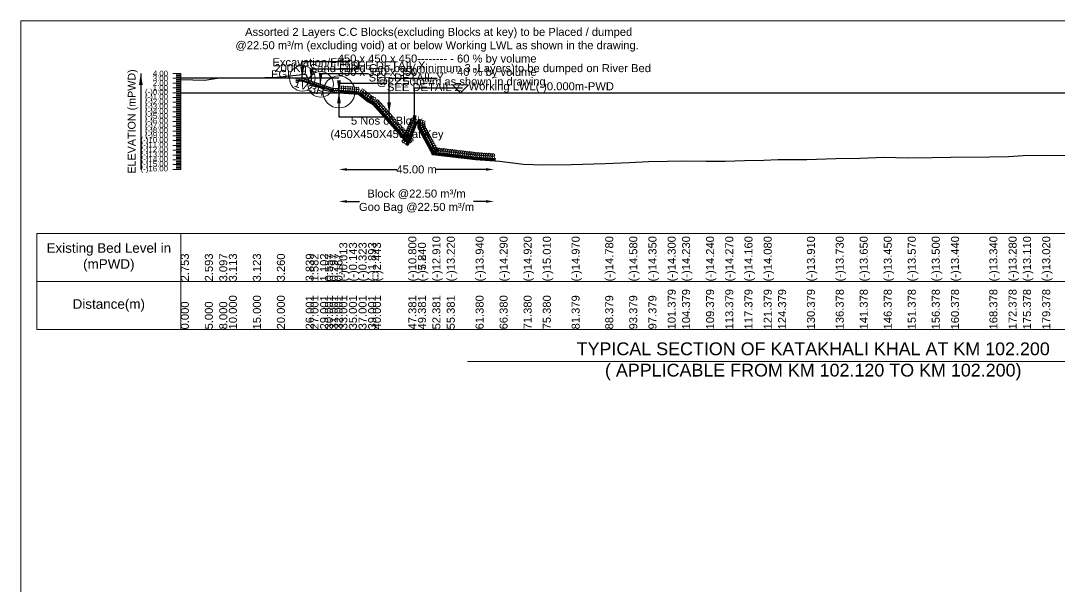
# Model space of a CAD drawing. Header units: inches. Extents: x 89000 to 845000, y -7071 to 31.
# Drawn here: x 550000 to 556488, y -3536 to 0 of the extents above; entities that cross this region are included whole.
import ezdxf

# ---------------------------------------------------------------- set-up
doc = ezdxf.new("R2010")
doc.units = ezdxf.units.IN
doc.header["$LTSCALE"] = 7
doc.header["$MEASUREMENT"] = 0
for name, color, linetype, lineweight in [('Cross section Data Border', 7, 'Continuous', 9), ('Cross Section Labels', 7, 'Continuous', 9), ('Existing_Bed_Level for Xsection', 7, 'Continuous', 25), ('Long Section Labels', 7, 'Continuous', 9)]:
    doc.layers.add(name, color=color, linetype=linetype, lineweight=lineweight)
doc.styles.get("Standard").update_dxf_attribs({"font": 'arial.ttf'})
doc.dimstyles.new('Appron Lebeling Style', dxfattribs={"dimtxt": 50, "dimasz": 50, "dimexe": 0.18, "dimexo": 0.0625, "dimgap": 0.09, "dimtad": 0, "dimtih": 1, "dimtoh": 1, "dimdec": 4, "dimzin": 0, "dimdsep": 46, "dimtxsty": 'Standard', "dimcen": 0.09, "dimse1": 1, "dimse2": 1, "dimadec": 0, "dimazin": 0, "dimtfac": 1, "dimtdec": 4, "dimtofl": 0, "dimtmove": 0, "dimatfit": 3, "dimfxl": 1, "dimtolj": 1, "dimtzin": 0, "dimarcsym": 0})
doc.dimstyles.get("Standard").update_dxf_attribs({"dimtxt": 0.18, "dimasz": 0.18, "dimexe": 0.18, "dimexo": 0.0625, "dimgap": 0.09, "dimtad": 0, "dimtih": 1, "dimtoh": 1, "dimdec": 4, "dimzin": 0, "dimdsep": 46, "dimtxsty": 'Standard', "dimcen": 0.09, "dimadec": 0, "dimazin": 0, "dimtfac": 1, "dimtdec": 4, "dimtofl": 0, "dimtmove": 0, "dimatfit": 3, "dimfxl": 1, "dimtolj": 1, "dimtzin": 0, "dimarcsym": 0})

# ---------------------------------------------------------------- blocks, each defined once
blk = doc.blocks.new('*D321')
at = {"layer": 'Cross Section Labels', "color": 0, "lineweight": -2, "transparency": 16777216}
for p, q in [((552037.9, -929.7), (552348.8, -929.7)), ((552906.9, -929.7), (552596, -929.7))]:
    blk.add_line(p, q, dxfattribs=at)
at = {"layer": 'Cross Section Labels', "color": 0, "transparency": 16777216}
for points in [[(552037.9, -921.4), (552037.9, -938), (551987.9, -929.7)], [(552906.9, -921.4), (552906.9, -938), (552956.9, -929.7)]]:
    blk.add_solid(points, dxfattribs=at)
at = {"layer": 'Defpoints', "color": 0, "transparency": 16777216}
for p in [(551987.9, -449.7), (552956.9, -876), (552956.9, -929.7)]:
    blk.add_point(p, dxfattribs=at)
at = {"layer": 'Cross Section Labels', "color": 0, "transparency": 16777216, "insert": (552472.4, -929.7), "char_height": 50, "attachment_point": 5}
blk.add_mtext('\\A1;45.00 m', dxfattribs=at)
blk = doc.blocks.new('*D322')
at = {"layer": 'Cross Section Labels', "color": 0, "lineweight": -2, "transparency": 16777216}
for p, q in [((552037.9, -1129.7), (552116.8, -1129.7)), ((552906.9, -1129.7), (552828, -1129.7))]:
    blk.add_line(p, q, dxfattribs=at)
at = {"layer": 'Cross Section Labels', "color": 0, "transparency": 16777216}
for points in [[(552037.9, -1121.4), (552037.9, -1138), (551987.9, -1129.7)], [(552906.9, -1121.4), (552906.9, -1138), (552956.9, -1129.7)]]:
    blk.add_solid(points, dxfattribs=at)
at = {"layer": 'Defpoints', "color": 0, "transparency": 16777216}
for p in [(551987.9, -449.7), (552956.9, -876), (552956.9, -1129.7)]:
    blk.add_point(p, dxfattribs=at)
at = {"layer": 'Cross Section Labels', "color": 0, "transparency": 16777216, "insert": (552472.4, -1129.7), "char_height": 50, "attachment_point": 5}
blk.add_mtext('\\A1;Block @22.50 m³/m ^JGoo Bag @22.50 m³/m ', dxfattribs=at)

msp = doc.modelspace()

# ---------------------------------------------------------------- linework, layer by layer
at = {"layer": 'Cross section Data Border'}
msp.add_lwpolyline([(550100, -1329.7), (559001.46057, -1329.7), (559001.46057, -1929.7), (550100, -1929.7)], close=True, dxfattribs=at)
for points in [[(551000, -1329.7), (551000, -1929.7)], [(550100, -1629.7), (559001.46057, -1629.7)]]:
    msp.add_lwpolyline(points, dxfattribs=at)
at = {"layer": 'Cross Section Labels'}
for points in [[(550000, 0), (560000, 0), (560000, -7071), (550000, -7071)], [(552747.85429, -449.7), (552797.85429, -399.7), (552697.85429, -399.7)]]:
    msp.add_lwpolyline(points, close=True, dxfattribs=at)
msp.add_lwpolyline([(552790.73029, -2129.7), (554950.73029, -2129.7), (557110.73029, -2129.7)], dxfattribs=at)
for centre, radius in [((551758.35429, -359.7), 80), ((551873.10429, -397.95), 80), ((551987.85429, -445.2), 100)]:
    msp.add_circle(centre, radius, dxfattribs=at)
at = {"layer": 'Existing_Bed_Level for Xsection'}
for points in [[(551000, -367.11), (551150.00327, -371.91), (551240.00507, -356.79), (551300.00634, -356.31), (551450.0096, -356.01), (551600.01267, -351.9), (551780.01648, -334.53), (551810.01721, -402.24), (551870.01848, -416.64), (551900.01901, -432.99), (551930.01974, -440.79), (551960.02028, -444.69), (551990.02101, -450.09), (552050.02228, -453.99), (552110.02355, -459.39), (552170.02481, -506.49), (552200.02535, -522.99), (552421.43407, -773.7), (552481.42904, -624.9), (552481.42904, -666.9), (552571.42222, -837), (552661.41614, -846.3), (552841.40577, -867.9), (552991.39855, -878.4), (553141.39235, -897.3), (553261.38798, -900), (553441.38223, -898.8), (553651.37651, -893.1), (553801.37295, -887.1), (553921.37036, -880.2), (554041.36798, -878.7), (554131.36632, -876.6), (554281.36374, -876.9), (554401.36185, -877.8), (554521.36008, -874.5), (554641.35843, -872.1), (554731.35726, -867.9), (554911.35509, -867), (555091.3531, -861.6), (555241.35158, -859.2), (555391.35016, -853.2), (555541.34883, -856.8), (555691.34759, -854.7), (555811.34665, -852.9), (556051.34491, -849.9), (556171.3441, -848.1), (556261.34352, -843), (556381.34277, -840.3), (556531.52509, -842.4)], [(551987.85429, -359.7), (551000, -359.7)], [(551954.10429, -424.95), (551759.73984, -360.16185), (551758.35429, -359.7), (551756.89379, -359.7), (551729.89379, -359.7)], [(551729.89379, -368.7), (551756.89379, -368.7), (551954.10429, -434.43683)], [(551729.89379, -371.7), (551756.40696, -371.7), (551949.90696, -436.2)], [(551729.89379, -374.7), (551755.92013, -374.7), (551947.35429, -438.51139)], [(551000, -449.7), (558901.46057, -449.7)]]:
    msp.add_lwpolyline(points, dxfattribs=at)
at = {"layer": 'Long Section Labels'}
for points in [[(551000, -329.7), (550950, -329.7)], [(551000, -359.7), (550950, -359.7)], [(551000, -337.2), (550970, -337.2)], [(551000, -344.7), (550970, -344.7)], [(551000, -352.2), (550970, -352.2)], [(551000, -367.2), (550970, -367.2)], [(551000, -374.7), (550970, -374.7)], [(551000, -382.2), (550970, -382.2)], [(551000, -929.7), (551000, -899.7), (551000, -869.7), (551000, -839.7), (551000, -809.7), (551000, -779.7), (551000, -749.7), (551000, -719.7), (551000, -689.7), (551000, -659.7), (551000, -629.7), (551000, -599.7), (551000, -569.7), (551000, -539.7), (551000, -509.7), (551000, -479.7), (551000, -449.7), (551000, -419.7), (551000, -389.7), (551000, -359.7), (551000, -329.7)], [(551000, -389.7), (550950, -389.7)], [(551000, -419.7), (550950, -419.7)], [(551000, -449.7), (550950, -449.7)], [(551000, -397.2), (550970, -397.2)], [(551000, -404.7), (550970, -404.7)], [(551000, -412.2), (550970, -412.2)], [(551000, -427.2), (550970, -427.2)], [(551000, -434.7), (550970, -434.7)], [(551000, -442.2), (550970, -442.2)], [(551000, -479.7), (550950, -479.7)], [(551000, -509.7), (550950, -509.7)], [(551000, -457.2), (550970, -457.2)], [(551000, -464.7), (550970, -464.7)], [(551000, -472.2), (550970, -472.2)], [(551000, -487.2), (550970, -487.2)], [(551000, -494.7), (550970, -494.7)], [(551000, -502.2), (550970, -502.2)], [(551000, -517.2), (550970, -517.2)], [(551000, -539.7), (550950, -539.7)], [(551000, -569.7), (550950, -569.7)], [(551000, -524.7), (550970, -524.7)], [(551000, -532.2), (550970, -532.2)], [(551000, -547.2), (550970, -547.2)], [(551000, -554.7), (550970, -554.7)], [(551000, -562.2), (550970, -562.2)], [(551000, -577.2), (550970, -577.2)], [(551000, -599.7), (550950, -599.7)], [(551000, -629.7), (550950, -629.7)], [(551000, -584.7), (550970, -584.7)], [(551000, -592.2), (550970, -592.2)], [(551000, -607.2), (550970, -607.2)], [(551000, -614.7), (550970, -614.7)], [(551000, -622.2), (550970, -622.2)], [(551000, -637.2), (550970, -637.2)], [(551000, -644.7), (550970, -644.7)], [(551000, -659.7), (550950, -659.7)], [(551000, -689.7), (550950, -689.7)], [(551000, -652.2), (550970, -652.2)], [(551000, -667.2), (550970, -667.2)], [(551000, -674.7), (550970, -674.7)], [(551000, -682.2), (550970, -682.2)], [(551000, -697.2), (550970, -697.2)], [(551000, -704.7), (550970, -704.7)], [(551000, -712.2), (550970, -712.2)], [(551000, -719.7), (550950, -719.7)], [(551000, -749.7), (550950, -749.7)], [(551000, -727.2), (550970, -727.2)], [(551000, -734.7), (550970, -734.7)], [(551000, -742.2), (550970, -742.2)], [(551000, -757.2), (550970, -757.2)], [(551000, -764.7), (550970, -764.7)], [(551000, -772.2), (550970, -772.2)], [(551000, -779.7), (550950, -779.7)], [(551000, -809.7), (550950, -809.7)], [(551000, -839.7), (550950, -839.7)], [(551000, -787.2), (550970, -787.2)], [(551000, -794.7), (550970, -794.7)], [(551000, -802.2), (550970, -802.2)], [(551000, -817.2), (550970, -817.2)], [(551000, -824.7), (550970, -824.7)], [(551000, -832.2), (550970, -832.2)], [(551000, -869.7), (550950, -869.7)], [(551000, -899.7), (550950, -899.7)], [(551000, -847.2), (550970, -847.2)], [(551000, -854.7), (550970, -854.7)], [(551000, -862.2), (550970, -862.2)], [(551000, -877.2), (550970, -877.2)], [(551000, -884.7), (550970, -884.7)], [(551000, -892.2), (550970, -892.2)], [(551000, -907.2), (550970, -907.2)], [(551000, -929.7), (550950, -929.7)], [(551000, -914.7), (550970, -914.7)], [(551000, -922.2), (550970, -922.2)]]:
    msp.add_lwpolyline(points, dxfattribs=at)
for points in [[(551729.89379, -359.7), (551720.89379, -359.7), (551720.89379, -373.2), (551729.89379, -373.2)], [(551729.89379, -373.2), (551720.89379, -373.2), (551720.89379, -386.7), (551729.89379, -386.7)], [(551743.39379, -359.7), (551729.89379, -359.7), (551729.89379, -368.7), (551743.39379, -368.7)], [(551756.89379, -359.7), (551743.39379, -359.7), (551743.39379, -368.7), (551756.89379, -368.7)], [(551772.54707, -364.43093), (551759.73984, -360.16185), (551756.89379, -368.7), (551769.70102, -372.96907)], [(551785.35429, -368.7), (551772.54707, -364.43093), (551769.70102, -372.96907), (551782.50824, -377.23815)], [(551798.16152, -372.96907), (551785.35429, -368.7), (551782.50824, -377.23815), (551795.31547, -381.50722)], [(551810.96874, -377.23815), (551798.16152, -372.96907), (551795.31547, -381.50722), (551808.12269, -385.7763)], [(551823.77597, -381.50722), (551810.96874, -377.23815), (551808.12269, -385.7763), (551820.92992, -390.04537)], [(551836.58319, -385.7763), (551823.77597, -381.50722), (551820.92992, -390.04537), (551833.73714, -394.31445)], [(551849.39041, -390.04537), (551836.58319, -385.7763), (551833.73714, -394.31445), (551846.54436, -398.58352)], [(551862.19764, -394.31445), (551849.39041, -390.04537), (551846.54436, -398.58352), (551859.35159, -402.8526)], [(551875.00486, -398.58352), (551862.19764, -394.31445), (551859.35159, -402.8526), (551872.15881, -407.12167)], [(551887.81209, -402.8526), (551875.00486, -398.58352), (551872.15881, -407.12167), (551884.96604, -411.39075)], [(551900.61931, -407.12167), (551887.81209, -402.8526), (551884.96604, -411.39075), (551897.77326, -415.65982)], [(551913.42654, -411.39075), (551900.61931, -407.12167), (551897.77326, -415.65982), (551910.58049, -419.9289)], [(551926.23376, -415.65982), (551913.42654, -411.39075), (551910.58049, -419.9289), (551923.38771, -424.19797)], [(551939.04099, -419.9289), (551926.23376, -415.65982), (551923.38771, -424.19797), (551936.19494, -428.46705)], [(551951.84821, -424.19797), (551939.04099, -419.9289), (551936.19494, -428.46705), (551949.00216, -432.73612)], [(551960.85429, -436.2), (551947.35429, -436.2), (551947.35429, -449.7), (551960.85429, -449.7)], [(551967.60429, -422.7), (551954.10429, -422.7), (551954.10429, -436.2), (551967.60429, -436.2)], [(551974.35429, -436.2), (551960.85429, -436.2), (551960.85429, -449.7), (551974.35429, -449.7)], [(551981.10429, -422.7), (551967.60429, -422.7), (551967.60429, -436.2), (551981.10429, -436.2)], [(551987.85429, -436.2), (551974.35429, -436.2), (551974.35429, -449.7), (551987.85429, -449.7)], [(552003.1637, -422.08348), (551989.69213, -421.20785), (551988.81649, -434.67942), (552002.28807, -435.55506)], [(552002.16327, -406.96878), (551988.92463, -409.61234), (551991.56819, -422.85098), (552004.80683, -420.20742)], [(552016.63527, -422.95912), (552003.1637, -422.08348), (552002.28807, -435.55506), (552015.75964, -436.43069)], [(552015.63484, -407.84441), (552002.3962, -410.48797), (552005.03976, -423.72661), (552018.2784, -421.08306)], [(552030.10684, -423.83475), (552016.63527, -422.95912), (552015.75964, -436.43069), (552029.23121, -437.30632)], [(552029.10642, -408.72005), (552015.86778, -411.36361), (552018.51133, -424.60225), (552031.74997, -421.95869)], [(552043.57842, -424.71038), (552030.10684, -423.83475), (552029.23121, -437.30632), (552042.70278, -438.18196)], [(552042.57799, -409.59568), (552029.33935, -412.23924), (552031.98291, -425.47788), (552045.22155, -422.83432)], [(552057.04999, -425.58602), (552043.57842, -424.71038), (552042.70278, -438.18196), (552056.17436, -439.05759)], [(552056.04956, -410.47132), (552042.81092, -413.11487), (552045.45448, -426.35351), (552058.69312, -423.70996)], [(552071.19921, -426.97948), (552057.75356, -425.7694), (552056.54347, -439.21506), (552069.98913, -440.42514)], [(552070.57464, -411.84459), (552057.2744, -414.1584), (552059.58821, -427.45864), (552072.88845, -425.14483)], [(552084.64487, -428.18957), (552071.19921, -426.97948), (552069.98913, -440.42514), (552083.43479, -441.63522)], [(552084.0203, -413.05467), (552070.72006, -415.36848), (552073.03387, -428.66872), (552086.33411, -426.35491)], [(552098.09053, -429.39965), (552084.64487, -428.18957), (552083.43479, -441.63522), (552096.88044, -442.84531)], [(552097.46595, -414.26476), (552084.16572, -416.57857), (552086.47953, -429.8788), (552099.77976, -427.56499)], [(552111.53619, -430.60973), (552098.09053, -429.39965), (552096.88044, -442.84531), (552110.3261, -444.05539)], [(552110.91161, -415.47484), (552097.61138, -417.78865), (552099.92519, -431.08889), (552113.22542, -428.77508)], [(552137.58146, -444.40912), (552126.9624, -436.07333), (552118.62661, -446.6924), (552129.24567, -455.02819)], [(552145.29813, -431.37424), (552132.88237, -426.07339), (552127.58152, -438.48915), (552139.99728, -443.79)], [(552148.20053, -452.74491), (552137.58146, -444.40912), (552129.24567, -455.02819), (552139.86474, -463.36398)], [(552155.9172, -439.71003), (552143.50144, -434.40918), (552138.20059, -446.82494), (552150.61635, -452.12579)], [(552158.8196, -461.08071), (552148.20053, -452.74491), (552139.86474, -463.36398), (552150.48381, -471.69977)], [(552166.53626, -448.04582), (552154.12051, -442.74497), (552148.81966, -455.16073), (552161.23541, -460.46158)], [(552177.15533, -456.38161), (552164.73957, -451.08076), (552159.43872, -463.49652), (552171.85448, -468.79737)], [(552169.43866, -469.4165), (552158.8196, -461.08071), (552150.48381, -471.69977), (552161.10287, -480.03556)], [(552180.05773, -477.75229), (552169.43866, -469.4165), (552161.10287, -480.03556), (552171.72194, -488.37135)], [(552187.7744, -464.71741), (552175.35864, -459.41656), (552170.05779, -471.83231), (552182.47355, -477.13316)], [(552190.6768, -486.08808), (552180.05773, -477.75229), (552171.72194, -488.37135), (552182.34101, -496.70715)], [(552198.92869, -489.51837), (552187.09973, -483.01256), (552180.59391, -494.84152), (552192.42288, -501.34734)], [(552198.39346, -473.0532), (552185.97771, -467.75235), (552180.67686, -480.1681), (552193.09261, -485.46895)], [(552204.43227, -475.40577), (552191.3219, -472.18582), (552188.10195, -485.2962), (552201.21233, -488.51614)], [(552210.75765, -496.02419), (552198.92869, -489.51837), (552192.42288, -501.34734), (552204.25184, -507.85315)], [(552216.26124, -481.91158), (552203.15086, -478.69164), (552199.93092, -491.80201), (552213.0413, -495.02196)], [(552228.17143, -511.35297), (552219.23514, -501.23405), (552209.11621, -510.17034), (552218.05251, -520.28927)], [(552237.10773, -521.4719), (552228.17143, -511.35297), (552218.05251, -520.28927), (552226.9888, -530.40819)], [(552238.11838, -499.92873), (552226.86611, -492.46974), (552219.40712, -503.722), (552230.65938, -511.18099)], [(552247.05467, -510.04765), (552235.80241, -502.58866), (552228.34341, -513.84093), (552239.59568, -521.29992)], [(552255.99096, -520.16658), (552244.7387, -512.70759), (552237.27971, -523.95985), (552248.53197, -531.41884)], [(552246.04402, -531.59082), (552237.10773, -521.4719), (552226.9888, -530.40819), (552235.9251, -540.52712)], [(552254.98031, -541.70975), (552246.04402, -531.59082), (552235.9251, -540.52712), (552244.86139, -550.64604)], [(552263.91661, -551.82867), (552254.98031, -541.70975), (552244.86139, -550.64604), (552253.79768, -560.76497)], [(552264.92726, -530.2855), (552253.67499, -522.82651), (552246.216, -534.07878), (552257.46827, -541.53777)], [(552272.8529, -561.9476), (552263.91661, -551.82867), (552253.79768, -560.76497), (552262.73398, -570.88389)], [(552273.86355, -540.40443), (552262.61129, -532.94544), (552255.1523, -544.1977), (552266.40456, -551.65669)], [(552281.7892, -572.06653), (552272.8529, -561.9476), (552262.73398, -570.88389), (552271.67027, -581.00282)], [(552282.79985, -550.52335), (552271.54758, -543.06436), (552264.08859, -554.31663), (552275.34085, -561.77562)], [(552290.72549, -582.18545), (552281.7892, -572.06653), (552271.67027, -581.00282), (552280.60657, -591.12174)], [(552291.73614, -560.64228), (552280.48388, -553.18329), (552273.02488, -564.43555), (552284.27715, -571.89454)], [(552299.66178, -592.30438), (552290.72549, -582.18545), (552280.60657, -591.12174), (552289.54286, -601.24067)], [(552300.67243, -570.7612), (552289.42017, -563.30221), (552281.96118, -574.55448), (552293.21344, -582.01347)], [(552309.60873, -580.88013), (552298.35646, -573.42114), (552290.89747, -584.6734), (552302.14974, -592.13239)], [(552308.59808, -602.4233), (552299.66178, -592.30438), (552289.54286, -601.24067), (552298.47915, -611.3596)], [(552317.53437, -612.54223), (552308.59808, -602.4233), (552298.47915, -611.3596), (552307.41545, -621.47852)], [(552317.14805, -598.16683), (552314.46053, -584.93704), (552301.23074, -587.62456), (552303.91826, -600.85434)], [(552326.47067, -622.66115), (552317.53437, -612.54223), (552307.41545, -621.47852), (552316.35174, -631.59745)], [(552326.08434, -608.28575), (552323.39682, -595.05597), (552310.16704, -597.74348), (552312.85455, -610.97327)], [(552335.40696, -632.78008), (552326.47067, -622.66115), (552316.35174, -631.59745), (552325.28804, -641.71637)], [(552335.02063, -618.40468), (552332.33312, -605.17489), (552319.10333, -607.86241), (552321.79085, -621.09219)], [(552344.34325, -642.899), (552335.40696, -632.78008), (552325.28804, -641.71637), (552334.22433, -651.8353)], [(552343.95693, -628.5236), (552341.26941, -615.29382), (552328.03962, -617.98133), (552330.72714, -631.21112)], [(552353.27955, -653.01793), (552344.34325, -642.899), (552334.22433, -651.8353), (552343.16062, -661.95422)], [(552352.89322, -638.64253), (552350.2057, -625.41274), (552336.97592, -628.10026), (552339.66344, -641.33004)], [(552361.82952, -648.76145), (552359.142, -635.53167), (552345.91221, -638.21918), (552348.59973, -651.44897)], [(552370.76581, -658.88038), (552368.07829, -645.65059), (552354.84851, -648.33811), (552357.53602, -661.5679)], [(552432.30991, -645.0354), (552421.68271, -653.36082), (552430.00814, -663.98802), (552440.63534, -655.6626)], [(552437.35812, -632.51479), (552426.73092, -640.84022), (552435.05635, -651.46741), (552445.68354, -643.14199)], [(552442.40633, -619.99419), (552431.77913, -628.31961), (552440.10456, -638.94681), (552450.73175, -630.62138)], [(552447.45454, -607.47358), (552436.82734, -615.799), (552445.15277, -626.4262), (552455.77996, -618.10078)], [(552442.84387, -639.5224), (552441.21093, -652.92328), (552454.61181, -654.55622), (552456.24475, -641.15534)], [(552447.89208, -627.0018), (552446.25914, -640.40268), (552459.66002, -642.03561), (552461.29296, -628.63473)], [(552452.94029, -614.48119), (552451.30735, -627.88207), (552464.70823, -629.515), (552466.34116, -616.11413)], [(552511.74703, -637.40982), (552508.25035, -624.37053), (552495.21106, -627.8672), (552498.70773, -640.9065)], [(552511.74703, -650.90982), (552508.25035, -637.87053), (552495.21106, -641.3672), (552498.70773, -654.4065)], [(552519.45523, -641.8577), (552526.19823, -630.16232), (552514.50285, -623.41932), (552507.75985, -635.1147)], [(552519.45523, -655.3577), (552526.19823, -643.66232), (552514.50285, -636.91932), (552507.75985, -648.6147)], [(552362.21584, -663.13685), (552353.27955, -653.01793), (552343.16062, -661.95422), (552352.09692, -672.07315)], [(552371.15214, -673.25578), (552362.21584, -663.13685), (552352.09692, -672.07315), (552361.03321, -682.19207)], [(552380.08843, -683.3747), (552371.15214, -673.25578), (552361.03321, -682.19207), (552369.96951, -692.311)], [(552379.7021, -668.9993), (552377.01459, -655.76952), (552363.7848, -658.45703), (552366.47232, -671.68682)], [(552389.02472, -693.49363), (552380.08843, -683.3747), (552369.96951, -692.311), (552378.9058, -702.42992)], [(552388.6384, -679.11823), (552385.95088, -665.88844), (552372.72109, -668.57596), (552375.40861, -681.80575)], [(552397.96102, -703.61255), (552389.02472, -693.49363), (552378.9058, -702.42992), (552387.84209, -712.54885)], [(552397.57469, -689.23715), (552394.88717, -676.00737), (552381.65739, -678.69488), (552384.34491, -691.92467)], [(552406.89731, -713.73148), (552397.96102, -703.61255), (552387.84209, -712.54885), (552396.77839, -722.66777)], [(552406.51099, -699.35608), (552403.82347, -686.12629), (552390.59368, -688.81381), (552393.2812, -702.0436)], [(552407.06887, -707.63843), (552396.44167, -715.96385), (552404.76709, -726.59105), (552415.39429, -718.26563)], [(552415.44728, -709.475), (552412.75976, -696.24522), (552399.52998, -698.93274), (552402.21749, -712.16252)], [(552412.11708, -695.11782), (552401.48988, -703.44325), (552409.8153, -714.07045), (552420.4425, -705.74502)], [(552417.16529, -682.59722), (552406.53809, -690.92264), (552414.86351, -701.54984), (552425.49071, -693.22442)], [(552424.38357, -719.59393), (552421.69606, -706.36414), (552408.46627, -709.05166), (552411.15379, -722.28145)], [(552422.21349, -670.07661), (552411.5863, -678.40204), (552419.91172, -689.02923), (552430.53892, -680.70381)], [(552417.60283, -702.12544), (552415.96989, -715.52631), (552429.37077, -717.15925), (552431.0037, -703.75837)], [(552427.2617, -657.556), (552416.63451, -665.88143), (552424.95993, -676.50863), (552435.58713, -668.1832)], [(552422.65103, -689.60483), (552421.0181, -703.00571), (552434.41898, -704.63864), (552436.05191, -691.23777)], [(552427.69924, -677.08422), (552426.06631, -690.4851), (552439.46719, -692.11804), (552441.10012, -678.71716)], [(552432.74745, -664.56362), (552431.11452, -677.9645), (552444.51539, -679.59743), (552446.14833, -666.19655)], [(552437.79566, -652.04301), (552436.16273, -665.44389), (552449.5636, -667.07682), (552451.19654, -653.67595)], [(552513.37629, -662.4537), (552504.18776, -652.56326), (552494.29732, -661.75179), (552503.48585, -671.64223)], [(552511.74703, -664.40982), (552508.25035, -651.37053), (552495.21106, -654.8672), (552498.70773, -667.9065)], [(552519.6895, -674.38657), (552510.50097, -664.49613), (552500.61053, -673.68466), (552509.79906, -683.5751)], [(552526.00271, -686.31944), (552516.81418, -676.429), (552506.92374, -685.61753), (552516.11227, -695.50797)], [(552519.45523, -668.8577), (552526.19823, -657.16232), (552514.50285, -650.41932), (552507.75985, -662.1147)], [(552522.26973, -662.78055), (552522.76069, -649.28948), (552509.26962, -648.79852), (552508.77866, -662.28959)], [(552532.31592, -698.25231), (552523.12739, -688.36187), (552513.23695, -697.5504), (552522.42548, -707.44084)], [(552528.58294, -674.71342), (552529.0739, -661.22235), (552515.58283, -660.73139), (552515.09187, -674.22246)], [(552538.62913, -710.18518), (552529.4406, -700.29474), (552519.55016, -709.48327), (552528.73869, -719.37371)], [(552534.89615, -686.64629), (552535.38711, -673.15522), (552521.89604, -672.66426), (552521.40508, -686.15533)], [(552544.94234, -722.11805), (552535.75381, -712.22761), (552525.86336, -721.41614), (552535.0519, -731.30658)], [(552541.20936, -698.57916), (552541.70032, -685.08809), (552528.20925, -684.59713), (552527.71829, -698.0882)], [(552547.52257, -710.51203), (552548.01353, -697.02096), (552534.52246, -696.53), (552534.0315, -710.02107)], [(552553.83578, -722.4449), (552554.32674, -708.95383), (552540.83567, -708.46287), (552540.34471, -721.95394)], [(552391.92424, -745.20025), (552381.29704, -753.52567), (552389.62247, -764.15287), (552400.24966, -755.82745)], [(552396.97245, -732.67964), (552386.34525, -741.00507), (552394.67068, -751.63226), (552405.29787, -743.30684)], [(552402.02066, -720.15904), (552391.39346, -728.48446), (552399.71889, -739.11166), (552410.34608, -730.78623)], [(552397.40999, -752.20786), (552395.77705, -765.60874), (552409.17793, -767.24168), (552410.81087, -753.8408)], [(552415.66162, -721.36245), (552404.40936, -713.90346), (552396.95037, -725.15573), (552408.20263, -732.61472)], [(552402.4582, -739.68726), (552400.82526, -753.08813), (552414.22614, -754.72107), (552415.85908, -741.32019)], [(552407.50641, -727.16665), (552405.87347, -740.56753), (552419.27435, -742.20046), (552420.90729, -728.79959)], [(552424.59792, -731.48138), (552413.34565, -724.02239), (552405.88666, -735.27465), (552417.13893, -742.73364)], [(552412.55462, -714.64604), (552410.92168, -728.04692), (552424.32256, -729.67986), (552425.95549, -716.27898)], [(552433.53421, -741.6003), (552422.28195, -734.14131), (552414.82296, -745.39358), (552426.07522, -752.85257)], [(552433.31987, -729.71286), (552430.63235, -716.48307), (552417.40256, -719.17059), (552420.09008, -732.40037)], [(552442.47051, -751.71923), (552431.21824, -744.26024), (552423.75925, -755.5125), (552435.01152, -762.97149)], [(552442.25616, -739.83178), (552439.56864, -726.60199), (552426.33886, -729.28951), (552429.02638, -742.5193)], [(552451.19246, -749.95071), (552448.50494, -736.72092), (552435.27515, -739.40844), (552437.96267, -752.63822)], [(552551.25555, -734.05092), (552542.06702, -724.16048), (552532.17657, -733.34901), (552541.3651, -743.23945)], [(552557.56876, -745.98379), (552548.38023, -736.09335), (552538.48978, -745.28188), (552547.67831, -755.17232)], [(552563.88197, -757.91666), (552554.69344, -748.02622), (552544.80299, -757.21475), (552553.99152, -767.10519)], [(552560.14899, -734.37777), (552560.63995, -720.8867), (552547.14888, -720.39574), (552546.65792, -733.88681)], [(552570.19518, -769.84953), (552561.00665, -759.95909), (552551.1162, -769.14762), (552560.30473, -779.03806)], [(552566.4622, -746.31064), (552566.95316, -732.81957), (552553.46209, -732.32861), (552552.97113, -745.81968)], [(552576.50839, -781.7824), (552567.31986, -771.89196), (552557.42941, -781.08049), (552566.61794, -790.97093)], [(552572.77541, -758.24351), (552573.26636, -744.75244), (552559.7753, -744.26148), (552559.28434, -757.75255)], [(552579.08862, -770.17638), (552579.57957, -756.68531), (552566.0885, -756.19435), (552565.59755, -769.68542)], [(552585.40183, -782.10925), (552585.89278, -768.61818), (552572.40171, -768.12722), (552571.91076, -781.61829)], [(552582.8216, -793.71527), (552573.63307, -783.82483), (552563.74262, -793.01336), (552572.93115, -802.9038)], [(552587.28605, -800.41067), (552576.34575, -792.50119), (552568.43627, -803.44149), (552579.37656, -811.35097)], [(552582.06938, -807.62084), (552568.73972, -809.75864), (552570.87752, -823.0883), (552584.20718, -820.9505)], [(552589.13481, -805.64814), (552579.94628, -795.7577), (552570.05583, -804.94623), (552579.24436, -814.83667)], [(552595.44802, -817.58101), (552586.25949, -807.69057), (552576.36904, -816.8791), (552585.55757, -826.76954)], [(552591.71504, -794.04212), (552592.20599, -780.55105), (552578.71492, -780.06009), (552578.22397, -793.55116)], [(552600.71453, -801.79838), (552589.77424, -793.8889), (552581.86475, -804.82919), (552592.80505, -812.73868)], [(552595.49787, -809.00854), (552582.16821, -811.14635), (552584.30601, -824.476), (552597.63567, -822.3382)], [(552598.02825, -805.97499), (552598.5192, -792.48392), (552585.02813, -791.99296), (552584.53718, -805.48403)], [(552604.34146, -817.90786), (552604.83241, -804.41679), (552591.34134, -803.92583), (552590.85039, -817.4169)], [(552614.14302, -803.18608), (552603.20272, -795.2766), (552595.29324, -806.2169), (552606.23354, -814.12638)], [(552608.92635, -810.39625), (552595.5967, -812.53405), (552597.7345, -825.86371), (552611.06416, -823.72591)], [(552627.57151, -804.57379), (552616.63121, -796.66431), (552608.72173, -807.6046), (552619.66203, -815.51408)], [(552622.35484, -811.78395), (552609.02518, -813.92175), (552611.16299, -827.25141), (552624.49265, -825.11361)], [(552641, -805.96149), (552630.0597, -798.05201), (552622.15022, -808.99231), (552633.09051, -816.90179)], [(552635.78333, -813.17166), (552622.45367, -815.30946), (552624.59147, -828.63912), (552637.92113, -826.50131)], [(552654.42848, -807.34919), (552643.48819, -799.43971), (552635.5787, -810.38001), (552646.519, -818.28949)], [(552649.21182, -814.55936), (552635.88216, -816.69716), (552638.01996, -830.02682), (552651.34962, -827.88902)], [(552667.85697, -808.7369), (552656.91667, -800.82742), (552649.00719, -811.76771), (552659.94749, -819.6772)], [(552662.64031, -815.94706), (552649.31065, -818.08487), (552651.44845, -831.41453), (552664.77811, -829.27672)], [(552681.87822, -810.45656), (552671.0696, -802.36807), (552662.98111, -813.17669), (552673.78973, -821.26518)], [(552676.54358, -817.57988), (552663.18054, -819.49798), (552665.09864, -832.86102), (552678.46169, -830.94292)], [(552695.28205, -812.06511), (552684.47342, -803.97662), (552676.38493, -814.78524), (552687.19356, -822.87373)], [(552689.94741, -819.18843), (552676.58437, -821.10653), (552678.50247, -834.46958), (552691.86551, -832.55147)], [(552708.68587, -813.67366), (552697.87725, -805.58517), (552689.78876, -816.39379), (552700.59738, -824.48228)], [(552703.35123, -820.79698), (552689.98819, -822.71509), (552691.9063, -836.07813), (552705.26934, -834.16002)], [(552722.0897, -815.28221), (552711.28108, -807.19372), (552703.19259, -818.00235), (552714.00121, -826.09084)], [(552716.75506, -822.40553), (552703.39202, -824.32364), (552705.31012, -837.68668), (552718.67317, -835.76857)], [(552735.49353, -816.89076), (552724.6849, -808.80228), (552716.59641, -819.6109), (552727.40504, -827.69939)], [(552730.15889, -824.01409), (552716.79585, -825.93219), (552718.71395, -839.29523), (552732.07699, -837.37713)], [(552748.89735, -818.49932), (552738.08873, -810.41083), (552730.00024, -821.21945), (552740.80886, -829.30794)], [(552743.56271, -825.62264), (552730.19967, -827.54074), (552732.11778, -840.90378), (552745.48082, -838.98568)], [(552762.30118, -820.10787), (552751.49256, -812.01938), (552743.40407, -822.828), (552754.21269, -830.91649)], [(552756.96654, -827.23119), (552743.6035, -829.14929), (552745.5216, -842.51233), (552758.88464, -840.59423)], [(552775.70501, -821.71642), (552764.89638, -813.62793), (552756.80789, -824.43655), (552767.61652, -832.52504)], [(552770.37037, -828.83974), (552757.00732, -830.75785), (552758.92543, -844.12089), (552772.28847, -842.20278)], [(552789.10883, -823.32497), (552778.30021, -815.23648), (552770.21172, -826.04511), (552781.02034, -834.1336)], [(552783.77419, -830.44829), (552770.41115, -832.3664), (552772.32926, -845.72944), (552785.6923, -843.81133)], [(552802.51266, -824.93352), (552791.70404, -816.84503), (552783.61555, -827.65366), (552794.42417, -835.74215)], [(552797.17802, -832.05684), (552783.81498, -833.97495), (552785.73308, -847.33799), (552799.09612, -845.41989)], [(552815.91648, -826.54208), (552805.10786, -818.45359), (552797.01937, -829.26221), (552807.828, -837.3507)], [(552810.58184, -833.6654), (552797.2188, -835.5835), (552799.13691, -848.94654), (552812.49995, -847.02844)], [(552829.32031, -828.15063), (552818.51169, -820.06214), (552810.4232, -830.87076), (552821.23182, -838.95925)], [(552823.98567, -835.27395), (552810.62263, -837.19205), (552812.54073, -850.55509), (552825.90378, -848.63699)], [(552842.72414, -829.75918), (552831.91551, -821.67069), (552823.82702, -832.47931), (552834.63565, -840.5678)], [(552837.3895, -836.8825), (552824.02646, -838.8006), (552825.94456, -852.16365), (552839.3076, -850.24554)], [(552854.3006, -830.68343), (552843.10464, -823.14018), (552835.56139, -834.33613), (552846.75734, -841.87938)], [(552849.32529, -838.06221), (552836.07365, -840.63978), (552838.65122, -853.89143), (552851.90286, -851.31386)], [(552867.76764, -831.62617), (552856.57169, -824.08291), (552849.02843, -835.27886), (552860.22438, -842.82212)], [(552862.79234, -839.00495), (552849.54069, -841.58252), (552852.11826, -854.83417), (552865.36991, -852.2566)], [(552881.23468, -832.56891), (552870.03873, -825.02565), (552862.49548, -836.2216), (552873.69143, -843.76486)], [(552876.25938, -839.94769), (552863.00773, -842.52526), (552865.5853, -855.77691), (552878.83695, -853.19934)], [(552894.70172, -833.51164), (552883.50577, -825.96839), (552875.96252, -837.16434), (552887.15847, -844.7076)], [(552889.72642, -840.89043), (552876.47477, -843.468), (552879.05235, -856.71964), (552892.30399, -854.14207)], [(552908.16877, -834.45438), (552896.97282, -826.91113), (552889.42956, -838.10708), (552900.62551, -845.65033)], [(552903.19346, -841.83317), (552889.94182, -844.41074), (552892.51939, -857.66238), (552905.77103, -855.08481)], [(552921.63581, -835.39712), (552910.43986, -827.85387), (552902.8966, -839.04982), (552914.09256, -846.59307)], [(552916.66051, -842.7759), (552903.40886, -845.35347), (552905.98643, -858.60512), (552919.23808, -856.02755)], [(552935.10285, -836.33986), (552923.9069, -828.79661), (552916.36365, -839.99256), (552927.5596, -847.53581)], [(552948.5699, -837.2826), (552937.37394, -829.73934), (552929.83069, -840.93529), (552941.02664, -848.47855)], [(552962.03694, -838.22534), (552950.84099, -830.68208), (552943.29773, -841.87803), (552954.49368, -849.42129)], [(552930.12755, -843.71864), (552916.8759, -846.29621), (552919.45347, -859.54786), (552932.70512, -856.97029)], [(552943.59459, -844.66138), (552930.34295, -847.23895), (552932.92052, -860.4906), (552946.17216, -857.91303)], [(552957.06164, -845.60412), (552943.80999, -848.18169), (552946.38756, -861.43334), (552959.63921, -858.85577)]]:
    msp.add_lwpolyline(points, close=True, dxfattribs=at)
for centre, major_axis in [((551997.95248, -448.05015), (9.96298, -0.64758)), ((551998.28328, -442.96089), (9.96298, -0.64758)), ((551998.61407, -437.87163), (9.96298, -0.64758)), ((552017.87843, -449.34531), (9.96298, -0.64758)), ((552018.20923, -444.25605), (9.96298, -0.64758)), ((552018.54002, -439.16679), (9.96298, -0.64758)), ((552037.80439, -450.64047), (9.96298, -0.64758)), ((552038.13518, -445.55121), (9.96298, -0.64758)), ((552038.46598, -440.46195), (9.96298, -0.64758)), ((552057.779, -452.12778), (9.94381, -0.89492)), ((552058.23615, -447.04831), (9.94381, -0.89492)), ((552058.69329, -441.96884), (9.94381, -0.89492)), ((552077.66662, -453.91763), (9.94381, -0.89492)), ((552078.12377, -448.83816), (9.94381, -0.89492)), ((552078.58091, -443.75869), (9.94381, -0.89492)), ((552097.55425, -455.70748), (9.94381, -0.89492)), ((552098.01139, -450.62801), (9.94381, -0.89492)), ((552098.46853, -445.54854), (9.94381, -0.89492)), ((552120.42546, -457.8299), (7.85339, -6.16478)), ((552123.57453, -453.81825), (7.85339, -6.16478)), ((552117.27638, -461.84154), (7.85339, -6.16478)), ((552132.98316, -474.17111), (7.85339, -6.16478)), ((552136.13224, -470.15946), (7.85339, -6.16478)), ((552139.28131, -466.14781), (7.85339, -6.16478)), ((552148.68994, -486.50067), (7.85339, -6.16478)), ((552151.83902, -482.48902), (7.85339, -6.16478)), ((552154.98809, -478.47737), (7.85339, -6.16478)), ((552164.39672, -498.83023), (7.85339, -6.16478)), ((552167.5458, -494.81858), (7.85339, -6.16478)), ((552170.69487, -490.80693), (7.85339, -6.16478)), ((552180.72677, -509.46574), (8.74818, -4.81141)), ((552183.18452, -504.99702), (8.74818, -4.81141)), ((552185.64227, -500.5283), (8.74818, -4.81141)), ((552198.22312, -519.08856), (8.74818, -4.81141)), ((552200.68087, -514.61984), (8.74818, -4.81141)), ((552203.13862, -510.15112), (8.74818, -4.81141)), ((552220.51001, -526.92426), (6.60889, -7.48351)), ((552212.8646, -533.67613), (6.60889, -7.48351)), ((552216.6873, -530.3002), (6.60889, -7.48351)), ((552226.08237, -548.64315), (6.60889, -7.48351)), ((552229.90508, -545.26721), (6.60889, -7.48351)), ((552233.72778, -541.89128), (6.60889, -7.48351)), ((552239.30014, -563.61016), (6.60889, -7.48351)), ((552243.12285, -560.23423), (6.60889, -7.48351)), ((552246.94555, -556.85829), (6.60889, -7.48351)), ((552252.51791, -578.57718), (6.60889, -7.48351)), ((552256.34062, -575.20124), (6.60889, -7.48351)), ((552260.16332, -571.82531), (6.60889, -7.48351)), ((552269.55839, -590.16826), (6.60889, -7.48351)), ((552273.3811, -586.79232), (6.60889, -7.48351)), ((552265.73569, -593.54419), (6.60889, -7.48351)), ((552278.95346, -608.51121), (6.60889, -7.48351)), ((552282.77616, -605.13527), (6.60889, -7.48351)), ((552286.59887, -601.75934), (6.60889, -7.48351)), ((552292.17123, -623.47822), (6.60889, -7.48351)), ((552295.99393, -620.10229), (6.60889, -7.48351)), ((552299.81664, -616.72635), (6.60889, -7.48351)), ((552305.389, -638.44523), (6.60889, -7.48351)), ((552309.21171, -635.0693), (6.60889, -7.48351)), ((552313.03441, -631.69337), (6.60889, -7.48351)), ((552318.60677, -653.41225), (6.60889, -7.48351)), ((552322.42948, -650.03632), (6.60889, -7.48351)), ((552326.25218, -646.66038), (6.60889, -7.48351)), ((552454.97712, -656.41), (3.73343, 9.25968)), ((552459.70713, -658.3171), (3.73343, 9.25968)), ((552462.44399, -637.89063), (3.73343, 9.25968)), ((552467.17399, -639.79773), (3.73343, 9.25968)), ((552471.904, -641.70483), (3.73343, 9.25968)), ((552483.97904, -625.72051), (0, -9.984)), ((552483.97904, -645.68851), (0, -9.984)), ((552489.07904, -625.72051), (0, -9.984)), ((552489.07904, -645.68851), (0, -9.984)), ((552494.17904, -625.72051), (0, -9.984)), ((552494.17904, -645.68851), (0, -9.984)), ((552331.82454, -668.37926), (6.60889, -7.48351)), ((552335.64725, -665.00333), (6.60889, -7.48351)), ((552339.46996, -661.6274), (6.60889, -7.48351)), ((552345.04232, -683.34628), (6.60889, -7.48351)), ((552348.86502, -679.97035), (6.60889, -7.48351)), ((552352.68773, -676.59441), (6.60889, -7.48351)), ((552358.26009, -698.31329), (6.60889, -7.48351)), ((552362.08279, -694.93736), (6.60889, -7.48351)), ((552365.9055, -691.56143), (6.60889, -7.48351)), ((552371.47786, -713.28031), (6.60889, -7.48351)), ((552375.30057, -709.90438), (6.60889, -7.48351)), ((552379.12327, -706.52844), (6.60889, -7.48351)), ((552392.34104, -721.49546), (6.60889, -7.48351)), ((552432.57654, -711.9681), (3.73343, 9.25968)), ((552437.30655, -713.8752), (3.73343, 9.25968)), ((552440.0434, -693.44873), (3.73343, 9.25968)), ((552442.03655, -715.78231), (3.73343, 9.25968)), ((552444.77341, -695.35584), (3.73343, 9.25968)), ((552447.51026, -674.92937), (3.73343, 9.25968)), ((552449.50341, -697.26294), (3.73343, 9.25968)), ((552452.24027, -676.83647), (3.73343, 9.25968)), ((552456.97028, -678.74357), (3.73343, 9.25968)), ((552464.43714, -660.2242), (3.73343, 9.25968)), ((552483.97904, -665.65651), (0, -9.984)), ((552492.43945, -682.25841), (4.66897, -8.82502)), ((552489.07904, -665.65651), (0, -9.984)), ((552496.94743, -679.87342), (4.66897, -8.82502)), ((552494.17904, -665.65651), (0, -9.984)), ((552501.4554, -677.48843), (4.66897, -8.82502)), ((552501.77739, -699.90845), (4.66897, -8.82502)), ((552506.28537, -697.52346), (4.66897, -8.82502)), ((552510.79334, -695.13847), (4.66897, -8.82502)), ((552511.11533, -717.55849), (4.66897, -8.82502)), ((552515.6233, -715.1735), (4.66897, -8.82502)), ((552520.13128, -712.78851), (4.66897, -8.82502)), ((552384.69563, -728.24732), (6.60889, -7.48351)), ((552388.51834, -724.87139), (6.60889, -7.48351)), ((552397.9134, -743.21434), (6.60889, -7.48351)), ((552401.73611, -739.83841), (6.60889, -7.48351)), ((552405.55881, -736.46247), (6.60889, -7.48351)), ((552411.13118, -758.18135), (6.60889, -7.48351)), ((552410.17595, -767.52621), (3.73343, 9.25968)), ((552414.95388, -754.80542), (6.60889, -7.48351)), ((552414.90596, -769.43331), (3.73343, 9.25968)), ((552418.77659, -751.42949), (6.60889, -7.48351)), ((552417.64281, -749.00684), (3.73343, 9.25968)), ((552419.63597, -771.34041), (3.73343, 9.25968)), ((552422.37282, -750.91394), (3.73343, 9.25968)), ((552425.10968, -730.48747), (3.73343, 9.25968)), ((552427.10283, -752.82104), (3.73343, 9.25968)), ((552429.83968, -732.39457), (3.73343, 9.25968)), ((552434.56969, -734.30167), (3.73343, 9.25968)), ((552520.45327, -735.20853), (4.66897, -8.82502)), ((552524.96124, -732.82354), (4.66897, -8.82502)), ((552529.46922, -730.43855), (4.66897, -8.82502)), ((552529.79121, -752.85857), (4.66897, -8.82502)), ((552534.29918, -750.47358), (4.66897, -8.82502)), ((552538.80715, -748.08859), (4.66897, -8.82502)), ((552539.12915, -770.50861), (4.66897, -8.82502)), ((552543.63712, -768.12362), (4.66897, -8.82502)), ((552548.14509, -765.73863), (4.66897, -8.82502)), ((552552.97506, -785.77366), (4.66897, -8.82502)), ((552557.48303, -783.38867), (4.66897, -8.82502)), ((552548.46708, -788.15865), (4.66897, -8.82502)), ((552557.80502, -805.80869), (4.66897, -8.82502)), ((552562.313, -803.4237), (4.66897, -8.82502)), ((552566.82097, -801.03871), (4.66897, -8.82502)), ((552567.14296, -823.45873), (4.66897, -8.82502)), ((552571.65093, -821.07374), (4.66897, -8.82502)), ((552577.65005, -835.08001), (9.93111, -1.02628)), ((552578.17429, -830.00702), (9.93111, -1.02628)), ((552578.69854, -824.93404), (9.93111, -1.02628)), ((552576.15891, -818.68875), (4.66897, -8.82502)), ((552597.51228, -837.13257), (9.93111, -1.02628)), ((552598.03652, -832.05959), (9.93111, -1.02628)), ((552598.56076, -826.98661), (9.93111, -1.02628)), ((552617.3745, -839.18514), (9.93111, -1.02628)), ((552617.89874, -834.11216), (9.93111, -1.02628)), ((552618.42299, -829.03917), (9.93111, -1.02628)), ((552637.23673, -841.23771), (9.93111, -1.02628)), ((552637.76097, -836.16473), (9.93111, -1.02628)), ((552638.28521, -831.09174), (9.93111, -1.02628)), ((552657.09895, -843.29028), (9.93111, -1.02628)), ((552657.62319, -838.2173), (9.93111, -1.02628)), ((552658.14744, -833.14431), (9.93111, -1.02628)), ((552676.97482, -845.59885), (9.91287, -1.18961)), ((552677.5825, -840.53519), (9.91287, -1.18961)), ((552678.19017, -835.47152), (9.91287, -1.18961)), ((552697.40825, -842.91441), (9.91287, -1.18961)), ((552698.01592, -837.85074), (9.91287, -1.18961)), ((552717.234, -845.29364), (9.91287, -1.18961)), ((552717.84167, -840.22997), (9.91287, -1.18961)), ((552737.66742, -842.6092), (9.91287, -1.18961)), ((552757.49317, -844.98843), (9.91287, -1.18961)), ((552696.80057, -847.97808), (9.91287, -1.18961)), ((552716.62632, -850.35731), (9.91287, -1.18961)), ((552736.45207, -852.73653), (9.91287, -1.18961)), ((552737.05975, -847.67287), (9.91287, -1.18961)), ((552756.27782, -855.11576), (9.91287, -1.18961)), ((552756.88549, -850.05209), (9.91287, -1.18961)), ((552776.10357, -857.49499), (9.91287, -1.18961)), ((552776.71124, -852.43132), (9.91287, -1.18961)), ((552777.31892, -847.36765), (9.91287, -1.18961)), ((552795.92932, -859.87421), (9.91287, -1.18961)), ((552796.53699, -854.81055), (9.91287, -1.18961)), ((552797.14467, -849.74688), (9.91287, -1.18961)), ((552815.75506, -862.25344), (9.91287, -1.18961)), ((552816.36274, -857.18977), (9.91287, -1.18961)), ((552816.97041, -852.12611), (9.91287, -1.18961)), ((552835.58081, -864.63267), (9.91287, -1.18961)), ((552836.18849, -859.569), (9.91287, -1.18961)), ((552836.79616, -854.50533), (9.91287, -1.18961)), ((552855.3454, -866.31958), (9.95963, -0.69721)), ((552855.70154, -861.23203), (9.95963, -0.69721)), ((552856.05769, -856.14448), (9.95963, -0.69721)), ((552875.26465, -867.714), (9.95963, -0.69721)), ((552875.62079, -862.62645), (9.95963, -0.69721)), ((552875.97694, -857.5389), (9.95963, -0.69721)), ((552895.1839, -869.10841), (9.95963, -0.69721)), ((552895.54005, -864.02086), (9.95963, -0.69721)), ((552895.89619, -858.93331), (9.95963, -0.69721)), ((552915.10315, -870.50282), (9.95963, -0.69721)), ((552915.4593, -865.41528), (9.95963, -0.69721)), ((552915.81544, -860.32773), (9.95963, -0.69721)), ((552935.02241, -871.89724), (9.95963, -0.69721)), ((552935.37855, -866.80969), (9.95963, -0.69721)), ((552935.7347, -861.72214), (9.95963, -0.69721)), ((552954.94166, -873.29165), (9.95963, -0.69721)), ((552955.2978, -868.2041), (9.95963, -0.69721)), ((552955.65395, -863.11656), (9.95963, -0.69721))]:
    msp.add_ellipse(centre, major_axis=major_axis, ratio=0.255, dxfattribs=at)

# ---------------------------------------------------------------- texts
at = {"layer": 'Cross section Data Border', "char_height": 60, "width": 800, "attachment_point": 5}
for s, insert in [('Existing Bed Level in (mPWD)', (550550, -1479.7)), ('Distance(m)', (550550, -1779.7))]:
    msp.add_mtext(s, dxfattribs=dict(at, insert=insert))
at = {"layer": 'Cross Section Labels'}
for s, insert, char_height, attachment_point in [(' Assorted 2 Layers C.C Blocks(excluding Blocks at key) to be Placed / dumped^J@22.50 m³/m (excluding void) at or below Working LWL as shown in the drawing.^J450 x 450 x 450-------- - 60 % by volume^J350 x 350 x 350-------- - 40 % by volume', (552601.11658, -359.7), 50, 8), ('Excavation/Filling', (552115.72929, -299.7), 50, 9), ('SEE DETAIL X', (552058.35429, -254.7), 50, 1), ('EGL', (551702.89379, -359.7), 50, 9), ('200Kg Sand Filled Geo-bag(minimum 3 -Layers)to be dumped on River Bed^J@22.50m³/m as shown in drawing.', (552760.70944, -419.7), 50, 8), ('SEE DETAIL Y', (552173.10429, -329.7), 50, 1), ('SEE DETAIL Z', (552287.85429, -389.7), 50, 1), ('Working LWL(-)0.000m-PWD', (552797.85429, -449.7), 50, 7), ('5 Nos of Block ^J(450X450X450) at Key', (552287.85429, -599.7), 50, 2), ('TYPICAL SECTION OF KATAKHALI KHAL AT KM 102.200^J( APPLICABLE FROM KM 102.120 TO KM 102.200)', (554950.73029, -2129.7), 80, 5)]:
    msp.add_mtext(s, dxfattribs=dict(at, insert=insert, char_height=char_height, attachment_point=attachment_point))
at = {"layer": 'Cross Section Labels', "insert": (551810.98588, -393.05525), "char_height": 50, "attachment_point": 2, "rotation": 341.565051177}
msp.add_mtext('1V:3H', dxfattribs=at)
at = {"layer": 'Long Section Labels', "rotation": 90}
for s, insert, char_height, attachment_point in [('ELEVATION (mPWD)', (550700, -629.7), 48, 5), ('(-)10.800', (552421.43407, -1629.7), 50, 1), ('(-)12.910', (552571.42222, -1629.7), 50, 1), ('(-)12.910', (552571.42222, -1629.7), 50, 1), ('(-)13.220', (552661.41614, -1629.7), 50, 1), ('(-)13.940', (552841.40577, -1629.7), 50, 1), ('(-)13.940', (552841.40577, -1629.7), 50, 1), ('(-)14.290', (552991.39855, -1629.7), 50, 1), ('(-)14.920', (553141.39235, -1629.7), 50, 1), ('(-)15.010', (553261.38798, -1629.7), 50, 1), ('(-)14.970', (553441.38223, -1629.7), 50, 1), ('(-)14.780', (553651.37651, -1629.7), 50, 1), ('(-)14.580', (553801.37295, -1629.7), 50, 1), ('(-)14.350', (553921.37036, -1629.7), 50, 1), ('(-)14.300', (554041.36798, -1629.7), 50, 1), ('(-)14.230', (554131.36632, -1629.7), 50, 1), ('(-)14.240', (554281.36374, -1629.7), 50, 1), ('(-)14.270', (554401.36185, -1629.7), 50, 1), ('(-)14.160', (554521.36008, -1629.7), 50, 1), ('(-)14.080', (554641.35843, -1629.7), 50, 1), ('(-)13.910', (554911.35509, -1629.7), 50, 1), ('(-)13.730', (555091.3531, -1629.7), 50, 1), ('(-)13.650', (555241.35158, -1629.7), 50, 1), ('(-)13.450', (555391.35016, -1629.7), 50, 1), ('(-)13.570', (555541.34883, -1629.7), 50, 1), ('(-)13.500', (555691.34759, -1629.7), 50, 1), ('(-)13.440', (555811.34665, -1629.7), 50, 1), ('(-)13.340', (556051.34491, -1629.7), 50, 1), ('(-)13.280', (556171.3441, -1629.7), 50, 1), ('(-)13.110', (556261.34352, -1629.7), 50, 1), ('(-)13.020', (556381.34277, -1629.7), 50, 1), ('(-)0.013', (551990.02101, -1629.7), 50, 1), ('(-)0.143', (552050.02228, -1629.7), 50, 1), ('(-)0.323', (552110.02355, -1629.7), 50, 1), ('(-)1.893', (552170.02481, -1629.7), 50, 1), ('(-)2.443', (552200.02535, -1629.7), 50, 1), ('(-)5.840', (552481.42904, -1629.7), 50, 1), ('(-)7.240', (552481.42904, -1629.7), 50, 1), ('2.753', (551000, -1629.7), 50, 1), ('2.593', (551150.00327, -1629.7), 50, 1), ('3.097', (551240.00507, -1629.7), 50, 1), ('3.113', (551300.00634, -1629.7), 50, 1), ('3.123', (551450.0096, -1629.7), 50, 1), ('3.260', (551600.01267, -1629.7), 50, 1), ('3.839', (551780.01648, -1629.7), 50, 1), ('1.582', (551810.01721, -1629.7), 50, 1), ('1.102', (551870.01848, -1629.7), 50, 1), ('0.557', (551900.01901, -1629.7), 50, 1), ('0.297', (551930.01974, -1629.7), 50, 1), ('0.167', (551960.02028, -1629.7), 50, 1), ('101.379', (554041.36798, -1929.7), 50, 1), ('104.379', (554131.36632, -1929.7), 50, 1), ('109.379', (554281.36374, -1929.7), 50, 1), ('113.379', (554401.36185, -1929.7), 50, 1), ('117.379', (554521.36008, -1929.7), 50, 1), ('121.379', (554641.35843, -1929.7), 50, 1), ('124.379', (554731.35726, -1929.7), 50, 1), ('130.379', (554911.35509, -1929.7), 50, 1), ('136.378', (555091.3531, -1929.7), 50, 1), ('141.378', (555241.35158, -1929.7), 50, 1), ('146.378', (555391.35016, -1929.7), 50, 1), ('151.378', (555541.34883, -1929.7), 50, 1), ('156.378', (555691.34759, -1929.7), 50, 1), ('160.378', (555811.34665, -1929.7), 50, 1), ('168.378', (556051.34491, -1929.7), 50, 1), ('172.378', (556171.3441, -1929.7), 50, 1), ('175.378', (556261.34352, -1929.7), 50, 1), ('179.378', (556381.34277, -1929.7), 50, 1), ('10.000', (551300.00634, -1929.7), 50, 1), ('15.000', (551450.0096, -1929.7), 50, 1), ('20.000', (551600.01267, -1929.7), 50, 1), ('26.001', (551780.01648, -1929.7), 50, 1), ('27.001', (551810.01721, -1929.7), 50, 1), ('29.001', (551870.01848, -1929.7), 50, 1), ('30.001', (551900.01901, -1929.7), 50, 1), ('31.001', (551930.01974, -1929.7), 50, 1), ('32.001', (551960.02028, -1929.7), 50, 1), ('33.001', (551990.02101, -1929.7), 50, 1), ('35.001', (552050.02228, -1929.7), 50, 1), ('37.001', (552110.02355, -1929.7), 50, 1), ('39.001', (552170.02481, -1929.7), 50, 1), ('40.001', (552200.02535, -1929.7), 50, 1), ('47.381', (552421.43407, -1929.7), 50, 1), ('49.381', (552481.42904, -1929.7), 50, 1), ('49.381', (552481.42904, -1929.7), 50, 1), ('52.381', (552571.42222, -1929.7), 50, 1), ('55.381', (552661.41614, -1929.7), 50, 1), ('61.380', (552841.40577, -1929.7), 50, 1), ('66.380', (552991.39855, -1929.7), 50, 1), ('71.380', (553141.39235, -1929.7), 50, 1), ('75.380', (553261.38798, -1929.7), 50, 1), ('81.379', (553441.38223, -1929.7), 50, 1), ('88.379', (553651.37651, -1929.7), 50, 1), ('93.379', (553801.37295, -1929.7), 50, 1), ('97.379', (553921.37036, -1929.7), 50, 1), ('0.000', (551000, -1929.7), 50, 1), ('5.000', (551150.00327, -1929.7), 50, 1), ('8.000', (551240.00507, -1929.7), 50, 1)]:
    msp.add_mtext(s, dxfattribs=dict(at, insert=insert, char_height=char_height, attachment_point=attachment_point))
at = {"layer": 'Long Section Labels', "char_height": 35, "attachment_point": 6}
for s, insert in [('4.00', (550920, -329.7)), ('3.00', (550920, -359.7)), ('2.00', (550920, -389.7)), ('(-)0.00', (550920, -449.7)), ('1.00', (550920, -419.7)), ('(-)1.00', (550920, -479.7)), ('(-)2.00', (550920, -509.7)), ('(-)3.00', (550920, -539.7)), ('(-)4.00', (550920, -569.7)), ('(-)5.00', (550920, -599.7)), ('(-)6.00', (550920, -629.7)), ('(-)7.00', (550920, -659.7)), ('(-)8.00', (550920, -689.7)), ('(-)9.00', (550920, -719.7)), ('(-)10.00', (550920, -749.7)), ('(-)11.00', (550920, -779.7)), ('(-)12.00', (550920, -809.7)), ('(-)13.00', (550920, -839.7)), ('(-)14.00', (550920, -869.7)), ('(-)15.00', (550920, -899.7)), ('(-)16.00', (550920, -929.7))]:
    msp.add_mtext(s, dxfattribs=dict(at, insert=insert))

# ---------------------------------------------------------------- dimensions: what is measured, and where the dimension line sits
at = {"layer": 'Cross Section Labels'}
for base, text, picture, middle in [((552956.91831, -929.7), '45.00 m', '*D321', (552472.3863, -929.7)), ((552956.91831, -1129.7), 'Block @22.50 m³/m ^JGoo Bag @22.50 m³/m ', '*D322', (552472.3863, -1129.7))]:
    dim = msp.add_linear_dim(base=base, p1=(551987.85429, -449.7), p2=(552956.91831, -875.98627), text=text, dimstyle='Appron Lebeling Style', dxfattribs=at)
    dim.commit()
    dim.dimension.update_dxf_attribs({"geometry": picture, "text_midpoint": middle})

# ---------------------------------------------------------------- leaders
at = {"layer": 'Cross Section Labels', "annotation_type": 0, "has_hookline": 1, "hookline_direction": 0}
for points, text_width in [([(551758.35429, -359.7), (551758.35429, -254.7), (552058.26429, -254.7)], 466.13233), ([(551815.72929, -376.125), (551815.72929, -299.7), (552115.63929, -299.7)], 533.32196), ([(551873.10429, -397.95), (551873.10429, -329.7), (552173.01429, -329.7)], 466.03001), ([(551987.85429, -445.2), (551987.85429, -389.7), (552287.76429, -389.7)], 460.91405), ([(552301.11658, -582.0142), (552301.11658, -359.7), (552601.02658, -359.7)], 2510.77763), ([(551987.85429, -445.2), (551987.85429, -599.7), (552287.76429, -599.7)], 701.90996), ([(552460.70944, -662.93923), (552460.70944, -419.7), (552760.61944, -419.7)], 2345.7367)]:
    msp.add_leader(points, dimstyle='Standard', override={"dimasz": 72}, dxfattribs=dict(at, text_width=text_width))
at = {"layer": 'Long Section Labels'}
msp.add_leader([(550750, -329.7), (550750, -929.7)], dimstyle='Standard', override={"dimasz": 72}, dxfattribs=at)

doc.saveas('drawing.dxf')
